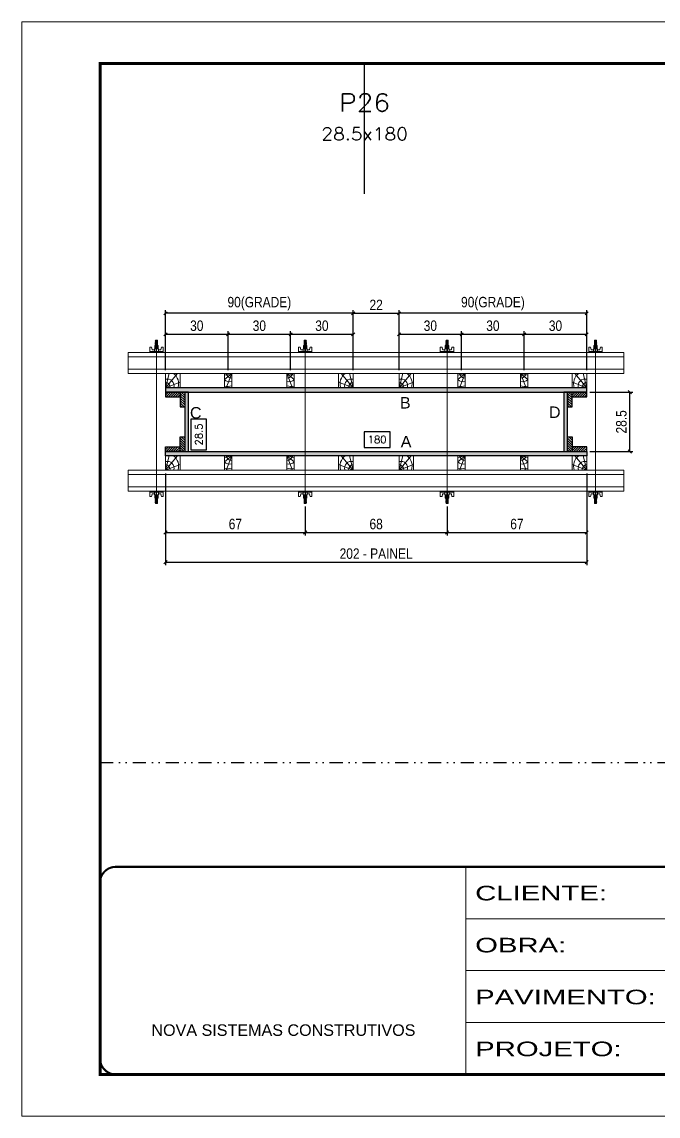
# Model space of a CAD drawing. Extents: x 14400 to 24104, y -21631 to 6985.
# Drawn here: x 16012 to 16622, y -2105 to -1055 of the extents above; entities that cross this region are included whole.
import ezdxf
from ezdxf.enums import TextEntityAlignment as Align

# ---------------------------------------------------------------- set-up
doc = ezdxf.new("R2010")
doc.units = 0
for name, pattern in [('CONTINUO', [0]), ('DASHED', [0.75, 0.5, -0.25]), ('DIVIDE2', [0.625, 0.25, -0.125, 0, -0.125, 0, -0.125]), ('HIDDEN', [0.375, 0.25, -0.125])]:
    doc.linetypes.add(name, pattern=pattern)
for name, color, linetype in [('CHAPA', 1, 'Continuous'), ('COTA', 241, 'Continuous'), ('MEIO_PONT', 93, 'Continuous'), ('Nível', 160, 'Continuous'), ('SARRAFO', 251, 'Continuous'), ('Texto de Titulo', 7, 'Continuous'), ('Texto Qtd Sarr', 242, 'Continuous'), ('TEXTO_GERAL', 7, 'Continuous')]:
    doc.layers.add(name, color=color, linetype=linetype)
for name, color, linetype, lineweight in [('Folhas', 255, 'Continuous', 9), ('Hachura', 251, 'Continuous', 9), ('Madeira', 126, 'Continuous', 18), ('Perfil Metálico', 224, 'Continuous', 18), ('SARRAFO DE PRESSAO', 251, 'DASHED', 9), ('Texto Seção', 7, 'Continuous', 15)]:
    doc.layers.add(name, color=color, linetype=linetype, lineweight=lineweight)
doc.styles.add('ARIAL', font='arial.ttf')
doc.styles.add('COTA TECNICA 2X', font='techl___.ttf', dxfattribs={"height": 10})
doc.styles.add('ROMANS', font='romans.shx')
doc.styles.add('Tecnologia', font='')
doc.styles.get('Tecnologia').set_extended_font_data('Forgotten Futurist')
doc.dimstyles.new('SECAO PILAR', dxfattribs={"dimtxt": 10, "dimasz": 3, "dimexe": 3, "dimexo": 3, "dimgap": 3, "dimtad": 1, "dimdec": 1, "dimlfac": 0.5, "dimzin": 12, "dimdsep": 46, "dimtxsty": 'COTA TECNICA 2X', "dimblk1": 'OBLIQUE', "dimblk2": 'OBLIQUE', "dimsah": 1, "dimcen": 0.9, "dimclrd": 256, "dimclre": 256, "dimclrt": 256, "dimadec": 1, "dimazin": 3, "dimtfac": 1, "dimtdec": 1, "dimtmove": 0, "dimatfit": 3, "dimfxl": 1, "dimtolj": 1, "dimtzin": 12, "dimarcsym": 0})
doc.dimstyles.new('SECÇÃO 2', dxfattribs={"dimtxt": 7, "dimasz": 6, "dimexe": 0.18, "dimexo": 2, "dimgap": -4, "dimtad": 3, "dimdec": 1, "dimlfac": 0.5, "dimzin": 12, "dimdsep": 46, "dimtxsty": 'ROMANS', "dimblk": 'ARCHTICK', "dimcen": 0.09, "dimse1": 1, "dimse2": 1, "dimsd1": 1, "dimsd2": 1, "dimclrd": 180, "dimclre": 5, "dimclrt": 1, "dimadec": 0, "dimazin": 3, "dimtfac": 1, "dimtdec": 1, "dimtofl": 0, "dimtmove": 0, "dimatfit": 3, "dimldrblk": 'ARCHTICK', "dimfxl": 1, "dimtolj": 1, "dimtzin": 0, "dimarcsym": 0})

# ---------------------------------------------------------------- blocks, each defined once
blk = doc.blocks.new('9999999999')
at = {"color": 30, "linetype": 'CONTINUO'}
for p, q in [((98564.6, 34230.2), (98564.6, 34429.4)), ((98564.6, 34379.6), (99584, 34379.6)), ((98564.6, 34329.8), (99488, 34329.8)), ((98564.6, 34280), (99488, 34280))]:
    blk.add_line(p, q, dxfattribs=at)
at = {"color": 30, "linetype": 'CONTINUO', "const_width": 2}
blk.add_lwpolyline([(99584, 34230.2), (99584, 34414.4, 0.414214), (99569, 34429.4), (98229, 34429.4, 0.414214), (98214, 34414.4), (98214, 34245.2, 0.414214), (98229, 34230.2), (99584, 34230.2)], format="xyb", dxfattribs=at)
at = {"layer": 'Folhas'}
blk.add_lwpolyline([(98139, 34190.2), (99624, 34190.2), (99624, 35240.2), (98139, 35240.2)], close=True, dxfattribs=at)
at = {"layer": 'Folhas', "color": 30, "const_width": 3}
blk.add_lwpolyline([(98214, 34230.2), (99584, 34230.2), (99584, 35200.2), (98214, 35200.2)], close=True, dxfattribs=at)
at = {"color": 7, "linetype": 'Continuous', "ltscale": 5, "style": 'ARIAL'}
blk.add_text('NOVA SISTEMAS CONSTRUTIVOS', height=11.059, dxfattribs=at).set_placement((98263.2, 34267.2))
at = {"layer": 'Folhas', "color": 7, "style": 'Tecnologia', "width": 1.5}
for s, p in [('CLIENTE:', (98573.7, 34397.2)), ('OBRA:', (98573.7, 34347.3)), ('PAVIMENTO:', (98573.7, 34297.5)), ('PROJETO:', (98573.7, 34247.7))]:
    blk.add_text(s, height=14, dxfattribs=at).set_placement(p)
blk = doc.blocks.new('*D1637')
at = {"layer": 'COTA', "color": 180, "lineweight": -2, "transparency": 16777216}
for p, q in [((16189.1, -1436.5), (16174.1, -1436.5)), ((16174.1, -1436.5), (16174.1, -1465.8)), ((16189.1, -1465.8), (16189.1, -1436.5)), ((16174.1, -1465.8), (16189.1, -1465.8))]:
    blk.add_line(p, q, dxfattribs=at)
at = {"layer": 'Defpoints', "color": 0, "transparency": 16777216}
for p in [(16189, -1410.6), (16189, -1467.6), (16193.1, -1467.6)]:
    blk.add_point(p, dxfattribs=at)
at = {"layer": 'COTA', "color": 1, "transparency": 16777216, "insert": (16181.6, -1451.2), "char_height": 7, "attachment_point": 5, "rotation": 90, "style": 'ROMANS'}
blk.add_mtext('\\A1;28.5', dxfattribs=at)
blk = doc.blocks.new('_ArchTick')
at = {"color": 0, "linetype": 'ByBlock', "const_width": 0.15}
blk.add_lwpolyline([(-0.5, -0.5), (0.5, 0.5)], dxfattribs=at)
blk = doc.blocks.new('*D1638')
at = {"layer": 'COTA', "color": 180, "lineweight": -2, "transparency": 16777216}
for p, q in [((16365.2, -1448.6), (16340.2, -1448.6)), ((16340.2, -1448.6), (16340.2, -1463.6)), ((16365.2, -1463.6), (16365.2, -1448.6)), ((16340.2, -1463.6), (16365.2, -1463.6))]:
    blk.add_line(p, q, dxfattribs=at)
at = {"layer": 'Defpoints', "color": 0, "transparency": 16777216}
for p in [(16171.7, -1467.6), (16531.7, -1467.6), (16531.7, -1467.6)]:
    blk.add_point(p, dxfattribs=at)
at = {"layer": 'COTA', "color": 1, "transparency": 16777216, "insert": (16352.7, -1456.1), "char_height": 7, "attachment_point": 5, "style": 'ROMANS'}
blk.add_mtext('\\A1;180', dxfattribs=at)
blk = doc.blocks.new('_Oblique')
at = {"color": 0, "linetype": 'ByBlock', "lineweight": -2}
blk.add_line((-0.5, -0.5), (0.5, 0.5), dxfattribs=at)
blk = doc.blocks.new('*D1639')
at = {"layer": 'COTA', "lineweight": -2, "transparency": 16777216}
for p, q in [((16149.7, -1488.5), (16149.7, -1576.7)), ((16553.7, -1488.5), (16553.7, -1576.7)), ((16149.7, -1573.7), (16553.7, -1573.7))]:
    blk.add_line(p, q, dxfattribs=at)
at = {"layer": 'Defpoints', "color": 0, "transparency": 16777216}
for p in [(16149.7, -1485.5), (16553.7, -1485.5), (16553.7, -1573.7)]:
    blk.add_point(p, dxfattribs=at)
at = {"layer": 'COTA', "lineweight": -2, "transparency": 16777216, "xscale": 3, "yscale": 3, "zscale": 3, "rotation": 180}
blk.add_blockref('_Oblique', (16149.7, -1573.7), dxfattribs=at)
at = {"layer": 'COTA', "lineweight": -2, "transparency": 16777216, "xscale": 3, "yscale": 3, "zscale": 3}
blk.add_blockref('_Oblique', (16553.7, -1573.7), dxfattribs=at)
at = {"layer": 'COTA', "transparency": 16777216, "insert": (16351.7, -1565.6), "char_height": 10, "attachment_point": 5, "style": 'COTA TECNICA 2X'}
blk.add_mtext('\\A1;202 - PAINEL', dxfattribs=at)
blk = doc.blocks.new('*D1640')
at = {"layer": 'COTA', "lineweight": -2, "transparency": 16777216}
for p, q in [((16149.7, -1488.6), (16149.7, -1548.3)), ((16283.7, -1520.3), (16283.7, -1548.3)), ((16149.7, -1545.3), (16283.7, -1545.3))]:
    blk.add_line(p, q, dxfattribs=at)
at = {"layer": 'Defpoints', "color": 0, "transparency": 16777216}
for p in [(16149.7, -1485.6), (16283.7, -1517.3), (16283.7, -1545.3)]:
    blk.add_point(p, dxfattribs=at)
at = {"layer": 'COTA', "lineweight": -2, "transparency": 16777216, "xscale": 3, "yscale": 3, "zscale": 3, "rotation": 180}
blk.add_blockref('_Oblique', (16149.7, -1545.3), dxfattribs=at)
at = {"layer": 'COTA', "lineweight": -2, "transparency": 16777216, "xscale": 3, "yscale": 3, "zscale": 3}
blk.add_blockref('_Oblique', (16283.7, -1545.3), dxfattribs=at)
at = {"layer": 'COTA', "transparency": 16777216, "insert": (16216.7, -1537.2), "char_height": 10, "attachment_point": 5, "style": 'COTA TECNICA 2X'}
blk.add_mtext('\\A1;67', dxfattribs=at)
blk = doc.blocks.new('*D1641')
at = {"layer": 'COTA', "lineweight": -2, "transparency": 16777216}
for p, q in [((16553.7, -1488.6), (16553.7, -1548.3)), ((16419.7, -1520.3), (16419.7, -1548.3)), ((16419.7, -1545.3), (16553.7, -1545.3))]:
    blk.add_line(p, q, dxfattribs=at)
at = {"layer": 'Defpoints', "color": 0, "transparency": 16777216}
for p in [(16553.7, -1485.6), (16419.7, -1517.3), (16553.7, -1545.3)]:
    blk.add_point(p, dxfattribs=at)
at = {"layer": 'COTA', "lineweight": -2, "transparency": 16777216, "xscale": 3, "yscale": 3, "zscale": 3, "rotation": 180}
blk.add_blockref('_Oblique', (16419.7, -1545.3), dxfattribs=at)
at = {"layer": 'COTA', "lineweight": -2, "transparency": 16777216, "xscale": 3, "yscale": 3, "zscale": 3}
blk.add_blockref('_Oblique', (16553.7, -1545.3), dxfattribs=at)
at = {"layer": 'COTA', "transparency": 16777216, "insert": (16486.7, -1537.2), "char_height": 10, "attachment_point": 5, "style": 'COTA TECNICA 2X'}
blk.add_mtext('\\A1;67', dxfattribs=at)
blk = doc.blocks.new('C')
at = {"layer": 'Hachura', "color": 0}
for p, q in [((0, 3.22), (0, -3.22)), ((0.45, 3.22), (0, 3.22)), ((0.46, 3.16), (0, 3.16)), ((0.46, 3.05), (0, 3.05)), ((0.46, 2.88), (0, 2.88)), ((0, 2.75), (0, -1.16)), ((0.46, 2.65), (0, 2.65)), ((0.46, 2.23), (0, 2.23)), ((0.46, 1.51), (0, 1.51)), ((0.39, 0.49), (0.17, 0.49)), ((0.45, -3.23), (0.45, 3.22)), ((0.45, 3.22), (2.58, 3.22)), ((1.74, 0.97), (0.45, 0.97)), ((1.45, 0.1), (0.45, 0.1)), ((1.35, 1.94), (1.35, 0.96)), ((2.58, 2.39), (1.47, 2.09)), ((1.74, -0.97), (1.74, 0.97)), ((1.74, 0.97), (1.74, 0.84)), ((1.74, 0.97), (1.74, 0.84)), ((1.74, 0.84), (3.35, 0.84)), ((3.35, 0.45), (1.74, 0.45)), ((2.58, 3.22), (2.58, 2.39)), ((3.32, 0.84), (3.32, -0.84)), ((3.35, 0.84), (3.35, -0.84)), ((3.68, 0.45), (3.35, 0.45)), ((3.84, -0.52), (3.35, 0.45)), ((3.35, 0.06), (3.67, -0.57)), ((3.68, 0.45), (4.16, -0.52)), ((3.72, 0.5), (4.25, -0.57)), ((4.37, -0.55), (3.83, 0.53)), ((4.15, 0.45), (3.93, 0.45)), ((4.42, -0.52), (3.93, 0.45)), ((4.15, 0.45), (4.26, 0.45)), ((4.26, 0.45), (4.74, -0.52)), ((4.3, 0.5), (4.83, -0.57)), ((4.95, -0.55), (4.41, 0.53)), ((4.51, 0.45), (4.84, 0.45)), ((5, -0.52), (4.51, 0.45)), ((4.84, 0.45), (5.32, -0.52)), ((4.88, 0.5), (5.41, -0.57)), ((5.53, -0.55), (4.99, 0.53)), ((5.58, -0.52), (5.09, 0.45)), ((5.42, 0.45), (5.09, 0.45)), ((5.58, -0.52), (5.09, 0.45)), ((5.42, 0.45), (5.74, -0.19)), ((5.46, 0.5), (5.74, -0.07)), ((5.74, 0.19), (5.57, 0.53)), ((5.74, 0.32), (5.68, 0.45)), ((5.68, 0.45), (5.74, 0.45)), ((5.74, 0.45), (5.9, 0.29)), ((5.74, 0.45), (5.74, -0.52)), ((5.9, -0.36), (5.9, 0.29)), ((0.45, 0), (0, 0)), ((0.46, -1.52), (0, -1.52)), ((0.46, -2.23), (0, -2.23)), ((0.46, -2.65), (0, -2.65)), ((0.46, -2.88), (0, -2.88)), ((0.46, -3.05), (0, -3.05)), ((0.46, -3.16), (0, -3.16)), ((0, -3.22), (2.57, -3.22)), ((0.08, -0.48), (0.29, -0.48)), ((0.29, -0.48), (0.4, -0.48)), ((0.45, 0), (0.45, -0.97)), ((0.45, -0.16), (1.45, -0.16)), ((0.45, -0.65), (0.45, -0.32)), ((0.45, -3.23), (0.45, -0.65)), ((0.45, -0.97), (1.74, -0.97)), ((1.35, -1.94), (1.35, -0.97)), ((2.58, -2.39), (1.47, -2.1)), ((3.35, -0.32), (1.74, -0.32)), ((3.35, -0.84), (1.74, -0.84)), ((2.58, -3.23), (2.58, -2.39)), ((3.35, -0.07), (3.58, -0.52)), ((3.35, -0.52), (3.58, -0.52)), ((3.84, -0.52), (4.16, -0.52)), ((4.42, -0.52), (4.74, -0.52)), ((4.63, -0.52), (4.74, -0.52)), ((5, -0.52), (5.32, -0.52)), ((5.58, -0.52), (5.74, -0.52)), ((5.74, -0.52), (5.9, -0.36)), ((5.74, -0.52), (5.74, -0.52))]:
    blk.add_line(p, q, dxfattribs=at)
for centre, radius, start, end in [((1.52, 1.94), 0.161, 104.7436, 180), ((1.44, -0.03), 0.129, 272.695, 87.305), ((3.81, 0.39), 0.143, 25.5688, 154.4312), ((4.39, 0.39), 0.143, 25.5688, 154.4312), ((4.97, 0.39), 0.143, 25.5688, 154.4312), ((5.55, 0.39), 0.143, 25.5688, 154.4312), ((0.17, -0.37), 0.174, 221.744, 317.8592), ((1.52, -1.94), 0.161, 180, 255.2564), ((3.71, -0.4), 0.174, 222.1408, 318.256), ((4.29, -0.4), 0.174, 222.1408, 318.256), ((4.87, -0.4), 0.174, 222.1408, 318.256), ((5.45, -0.4), 0.174, 222.1408, 318.256), ((5.61, -0.4), 0.174, 317.8592, 318.256)]:
    blk.add_arc(centre, radius, start, end, dxfattribs=at)
blk = doc.blocks.new('*D1642')
at = {"layer": 'COTA', "lineweight": -2, "transparency": 16777216}
for p, q in [((16283.7, -1520.3), (16283.7, -1548.3)), ((16419.7, -1520.3), (16419.7, -1548.3)), ((16283.7, -1545.3), (16419.7, -1545.3))]:
    blk.add_line(p, q, dxfattribs=at)
at = {"layer": 'Defpoints', "color": 0, "transparency": 16777216}
for p in [(16283.7, -1517.3), (16419.7, -1517.3), (16419.7, -1545.3)]:
    blk.add_point(p, dxfattribs=at)
at = {"layer": 'COTA', "lineweight": -2, "transparency": 16777216, "xscale": 3, "yscale": 3, "zscale": 3, "rotation": 180}
blk.add_blockref('_Oblique', (16283.7, -1545.3), dxfattribs=at)
at = {"layer": 'COTA', "lineweight": -2, "transparency": 16777216, "xscale": 3, "yscale": 3, "zscale": 3}
blk.add_blockref('_Oblique', (16419.7, -1545.3), dxfattribs=at)
at = {"layer": 'COTA', "transparency": 16777216, "insert": (16351.7, -1537.2), "char_height": 10, "attachment_point": 5, "style": 'COTA TECNICA 2X'}
blk.add_mtext('\\A1;68', dxfattribs=at)
blk = doc.blocks.new('*D1643')
at = {"layer": 'COTA', "lineweight": -2, "transparency": 16777216}
for p, q in [((16373.7, -1389.6), (16373.7, -1352.1)), ((16433.7, -1389.6), (16433.7, -1352.1)), ((16373.7, -1355.1), (16433.7, -1355.1))]:
    blk.add_line(p, q, dxfattribs=at)
at = {"layer": 'Defpoints', "color": 0, "transparency": 16777216}
for p in [(16433.7, -1355.1), (16373.7, -1392.6), (16433.7, -1392.6)]:
    blk.add_point(p, dxfattribs=at)
at = {"layer": 'COTA', "lineweight": -2, "transparency": 16777216, "xscale": 3, "yscale": 3, "zscale": 3, "rotation": 180}
blk.add_blockref('_Oblique', (16373.7, -1355.1), dxfattribs=at)
at = {"layer": 'COTA', "lineweight": -2, "transparency": 16777216, "xscale": 3, "yscale": 3, "zscale": 3}
blk.add_blockref('_Oblique', (16433.7, -1355.1), dxfattribs=at)
at = {"layer": 'COTA', "transparency": 16777216, "insert": (16403.7, -1346.9), "char_height": 10, "attachment_point": 5, "style": 'COTA TECNICA 2X'}
blk.add_mtext('\\A1;30', dxfattribs=at)
blk = doc.blocks.new('*D1644')
at = {"layer": 'COTA', "lineweight": -2, "transparency": 16777216}
for p, q in [((16433.7, -1389.6), (16433.7, -1352.1)), ((16493.7, -1389.6), (16493.7, -1352.1)), ((16433.7, -1355.1), (16493.7, -1355.1))]:
    blk.add_line(p, q, dxfattribs=at)
at = {"layer": 'Defpoints', "color": 0, "transparency": 16777216}
for p in [(16493.7, -1355.1), (16433.7, -1392.6), (16493.7, -1392.6)]:
    blk.add_point(p, dxfattribs=at)
at = {"layer": 'COTA', "lineweight": -2, "transparency": 16777216, "xscale": 3, "yscale": 3, "zscale": 3, "rotation": 180}
blk.add_blockref('_Oblique', (16433.7, -1355.1), dxfattribs=at)
at = {"layer": 'COTA', "lineweight": -2, "transparency": 16777216, "xscale": 3, "yscale": 3, "zscale": 3}
blk.add_blockref('_Oblique', (16493.7, -1355.1), dxfattribs=at)
at = {"layer": 'COTA', "transparency": 16777216, "insert": (16463.7, -1346.9), "char_height": 10, "attachment_point": 5, "style": 'COTA TECNICA 2X'}
blk.add_mtext('\\A1;30', dxfattribs=at)
blk = doc.blocks.new('*D1645')
at = {"layer": 'COTA', "lineweight": -2, "transparency": 16777216}
for p, q in [((16493.7, -1389.6), (16493.7, -1352.1)), ((16553.7, -1389.6), (16553.7, -1352.1)), ((16493.7, -1355.1), (16553.7, -1355.1))]:
    blk.add_line(p, q, dxfattribs=at)
at = {"layer": 'Defpoints', "color": 0, "transparency": 16777216}
for p in [(16553.7, -1355.1), (16493.7, -1392.6), (16553.7, -1392.6)]:
    blk.add_point(p, dxfattribs=at)
at = {"layer": 'COTA', "lineweight": -2, "transparency": 16777216, "xscale": 3, "yscale": 3, "zscale": 3, "rotation": 180}
blk.add_blockref('_Oblique', (16493.7, -1355.1), dxfattribs=at)
at = {"layer": 'COTA', "lineweight": -2, "transparency": 16777216, "xscale": 3, "yscale": 3, "zscale": 3}
blk.add_blockref('_Oblique', (16553.7, -1355.1), dxfattribs=at)
at = {"layer": 'COTA', "transparency": 16777216, "insert": (16523.7, -1346.9), "char_height": 10, "attachment_point": 5, "style": 'COTA TECNICA 2X'}
blk.add_mtext('\\A1;30', dxfattribs=at)
blk = doc.blocks.new('*D1646')
at = {"layer": 'COTA', "lineweight": -2, "transparency": 16777216}
for p, q in [((16373.7, -1389.6), (16373.7, -1331.9)), ((16553.7, -1389.6), (16553.7, -1331.9)), ((16553.7, -1334.9), (16373.7, -1334.9))]:
    blk.add_line(p, q, dxfattribs=at)
at = {"layer": 'Defpoints', "color": 0, "transparency": 16777216}
for p in [(16373.7, -1334.9), (16373.7, -1392.6), (16553.7, -1392.6)]:
    blk.add_point(p, dxfattribs=at)
at = {"layer": 'COTA', "lineweight": -2, "transparency": 16777216, "xscale": 3, "yscale": 3, "zscale": 3, "rotation": 180}
blk.add_blockref('_Oblique', (16373.7, -1334.9), dxfattribs=at)
at = {"layer": 'COTA', "lineweight": -2, "transparency": 16777216, "xscale": 3, "yscale": 3, "zscale": 3}
blk.add_blockref('_Oblique', (16553.7, -1334.9), dxfattribs=at)
at = {"layer": 'COTA', "transparency": 16777216, "insert": (16463.7, -1325.7), "char_height": 10, "attachment_point": 5, "style": 'COTA TECNICA 2X'}
blk.add_mtext('\\A1;90(GRADE)', dxfattribs=at)
blk = doc.blocks.new('*D1647')
at = {"layer": 'COTA', "lineweight": -2, "transparency": 16777216}
for p, q in [((16556.7, -1410.6), (16598, -1410.6)), ((16595, -1467.6), (16595, -1410.6)), ((16556.7, -1467.6), (16598, -1467.6))]:
    blk.add_line(p, q, dxfattribs=at)
at = {"layer": 'Defpoints', "color": 0, "transparency": 16777216}
for p in [(16553.7, -1410.6), (16595, -1410.6), (16553.7, -1467.6)]:
    blk.add_point(p, dxfattribs=at)
at = {"layer": 'COTA', "lineweight": -2, "transparency": 16777216, "xscale": 3, "yscale": 3, "zscale": 3}
for p, rotation in [((16595, -1410.6), 90), ((16595, -1467.6), 270)]:
    blk.add_blockref('_Oblique', p, dxfattribs=dict(at, rotation=rotation))
at = {"layer": 'COTA', "transparency": 16777216, "insert": (16586.9, -1439.1), "char_height": 10, "attachment_point": 5, "rotation": 90, "style": 'COTA TECNICA 2X'}
blk.add_mtext('\\A1;28.5', dxfattribs=at)
blk = doc.blocks.new('PONTALETE')
at = {"layer": 'Madeira'}
for q in [(2.71, 7), (7, 5.76), (7, 1.74)]:
    blk.add_line((0, 0), q, dxfattribs=at)
blk.add_lwpolyline([(0, 0), (7, 0), (7, 7), (0, 7)], close=True, dxfattribs=at)
for centre, radius, start, end in [((2.04, 0.06), 6.23, 37.2818, 109.0913), ((1.09, 0.9), 3.19, 343.603, 109.9847), ((-0.21, -0.78), 3.09, 14.6322, 86.0383)]:
    blk.add_arc(centre, radius, start, end, dxfattribs=at)
blk = doc.blocks.new('MEIO PONTALETE')
at = {"layer": 'Madeira'}
for q in [(2.71, 7), (3.5, 2.88), (3.5, 0.87)]:
    blk.add_line((0, 0), q, dxfattribs=at)
blk.add_lwpolyline([(0, 0), (3.5, 0), (3.5, 7), (0, 7)], close=True, dxfattribs=at)
for centre, radius, start, end in [((2.04, 0.06), 6.23, 76.4499, 109.0913), ((1.09, 0.9), 3.19, 40.9063, 109.9847), ((-0.21, -0.78), 3.09, 14.6322, 86.0383)]:
    blk.add_arc(centre, radius, start, end, dxfattribs=at)
blk = doc.blocks.new('*D1648')
at = {"layer": 'COTA', "lineweight": -2, "transparency": 16777216}
for p, q in [((16149.7, -1389.6), (16149.7, -1352.1)), ((16209.7, -1389.6), (16209.7, -1352.1)), ((16149.7, -1355.1), (16209.7, -1355.1))]:
    blk.add_line(p, q, dxfattribs=at)
at = {"layer": 'Defpoints', "color": 0, "transparency": 16777216}
for p in [(16209.7, -1355.1), (16149.7, -1392.6), (16209.7, -1392.6)]:
    blk.add_point(p, dxfattribs=at)
at = {"layer": 'COTA', "lineweight": -2, "transparency": 16777216, "xscale": 3, "yscale": 3, "zscale": 3, "rotation": 180}
blk.add_blockref('_Oblique', (16149.7, -1355.1), dxfattribs=at)
at = {"layer": 'COTA', "lineweight": -2, "transparency": 16777216, "xscale": 3, "yscale": 3, "zscale": 3}
blk.add_blockref('_Oblique', (16209.7, -1355.1), dxfattribs=at)
at = {"layer": 'COTA', "transparency": 16777216, "insert": (16179.7, -1346.9), "char_height": 10, "attachment_point": 5, "style": 'COTA TECNICA 2X'}
blk.add_mtext('\\A1;30', dxfattribs=at)
blk = doc.blocks.new('*D1649')
at = {"layer": 'COTA', "lineweight": -2, "transparency": 16777216}
for p, q in [((16209.7, -1389.6), (16209.7, -1352.1)), ((16269.7, -1389.6), (16269.7, -1352.1)), ((16209.7, -1355.1), (16269.7, -1355.1))]:
    blk.add_line(p, q, dxfattribs=at)
at = {"layer": 'Defpoints', "color": 0, "transparency": 16777216}
for p in [(16269.7, -1355.1), (16209.7, -1392.6), (16269.7, -1392.6)]:
    blk.add_point(p, dxfattribs=at)
at = {"layer": 'COTA', "lineweight": -2, "transparency": 16777216, "xscale": 3, "yscale": 3, "zscale": 3, "rotation": 180}
blk.add_blockref('_Oblique', (16209.7, -1355.1), dxfattribs=at)
at = {"layer": 'COTA', "lineweight": -2, "transparency": 16777216, "xscale": 3, "yscale": 3, "zscale": 3}
blk.add_blockref('_Oblique', (16269.7, -1355.1), dxfattribs=at)
at = {"layer": 'COTA', "transparency": 16777216, "insert": (16239.7, -1346.9), "char_height": 10, "attachment_point": 5, "style": 'COTA TECNICA 2X'}
blk.add_mtext('\\A1;30', dxfattribs=at)
blk = doc.blocks.new('*D1650')
at = {"layer": 'COTA', "lineweight": -2, "transparency": 16777216}
for p, q in [((16269.7, -1389.6), (16269.7, -1352.1)), ((16329.7, -1389.6), (16329.7, -1352.1)), ((16269.7, -1355.1), (16329.7, -1355.1))]:
    blk.add_line(p, q, dxfattribs=at)
at = {"layer": 'Defpoints', "color": 0, "transparency": 16777216}
for p in [(16329.7, -1355.1), (16269.7, -1392.6), (16329.7, -1392.6)]:
    blk.add_point(p, dxfattribs=at)
at = {"layer": 'COTA', "lineweight": -2, "transparency": 16777216, "xscale": 3, "yscale": 3, "zscale": 3, "rotation": 180}
blk.add_blockref('_Oblique', (16269.7, -1355.1), dxfattribs=at)
at = {"layer": 'COTA', "lineweight": -2, "transparency": 16777216, "xscale": 3, "yscale": 3, "zscale": 3}
blk.add_blockref('_Oblique', (16329.7, -1355.1), dxfattribs=at)
at = {"layer": 'COTA', "transparency": 16777216, "insert": (16299.7, -1346.9), "char_height": 10, "attachment_point": 5, "style": 'COTA TECNICA 2X'}
blk.add_mtext('\\A1;30', dxfattribs=at)
blk = doc.blocks.new('*D1651')
at = {"layer": 'COTA', "lineweight": -2, "transparency": 16777216}
for p, q in [((16149.7, -1389.6), (16149.7, -1331.9)), ((16329.7, -1389.6), (16329.7, -1331.9)), ((16329.7, -1334.9), (16149.7, -1334.9))]:
    blk.add_line(p, q, dxfattribs=at)
at = {"layer": 'Defpoints', "color": 0, "transparency": 16777216}
for p in [(16149.7, -1334.9), (16149.7, -1392.6), (16329.7, -1392.6)]:
    blk.add_point(p, dxfattribs=at)
at = {"layer": 'COTA', "lineweight": -2, "transparency": 16777216, "xscale": 3, "yscale": 3, "zscale": 3, "rotation": 180}
blk.add_blockref('_Oblique', (16149.7, -1334.9), dxfattribs=at)
at = {"layer": 'COTA', "lineweight": -2, "transparency": 16777216, "xscale": 3, "yscale": 3, "zscale": 3}
blk.add_blockref('_Oblique', (16329.7, -1334.9), dxfattribs=at)
at = {"layer": 'COTA', "transparency": 16777216, "insert": (16239.7, -1325.7), "char_height": 10, "attachment_point": 5, "style": 'COTA TECNICA 2X'}
blk.add_mtext('\\A1;90(GRADE)', dxfattribs=at)
blk = doc.blocks.new('*D1652')
at = {"layer": 'COTA', "lineweight": -2, "transparency": 16777216}
for p, q in [((16329.7, -1389.6), (16329.7, -1331.9)), ((16373.7, -1389.6), (16373.7, -1331.9)), ((16329.7, -1334.9), (16373.7, -1334.9))]:
    blk.add_line(p, q, dxfattribs=at)
at = {"layer": 'Defpoints', "color": 0, "transparency": 16777216}
for p in [(16373.7, -1334.9), (16329.7, -1392.6), (16373.7, -1392.6)]:
    blk.add_point(p, dxfattribs=at)
at = {"layer": 'COTA', "lineweight": -2, "transparency": 16777216, "xscale": 3, "yscale": 3, "zscale": 3, "rotation": 180}
blk.add_blockref('_Oblique', (16329.7, -1334.9), dxfattribs=at)
at = {"layer": 'COTA', "lineweight": -2, "transparency": 16777216, "xscale": 3, "yscale": 3, "zscale": 3}
blk.add_blockref('_Oblique', (16373.7, -1334.9), dxfattribs=at)
at = {"layer": 'COTA', "transparency": 16777216, "insert": (16351.7, -1326.9), "char_height": 10, "attachment_point": 5, "style": 'COTA TECNICA 2X'}
blk.add_mtext('\\A1;22', dxfattribs=at)
blk = doc.blocks.new('titulo1')
at = {"layer": 'Defpoints', "color": 252, "linetype": 'HIDDEN', "ltscale": 2}
blk.add_line((0, 0), (0, 125), dxfattribs=at)
at = {"layer": 'Defpoints', "style": 'ROMANS', "oblique": 15}
blk.add_attdef('FOLHA', text='', height=10, dxfattribs=at).set_placement((0, 15.6), align=Align.MIDDLE_CENTER)
at = {"layer": 'Texto Qtd Sarr', "color": 3, "style": 'ROMANS', "oblique": 15}
for tag, height, p in [('TITULO', 17, (0, 71.4)), ('SEÇÃO', 12, (0, 41.5))]:
    blk.add_attdef(tag, text='', height=height, dxfattribs=at).set_placement(p, align=Align.MIDDLE_CENTER)

msp = doc.modelspace()

# ---------------------------------------------------------------- hatches: boundary and pattern name
at = {"layer": 'Hachura'}
h = msp.add_hatch(color=256, dxfattribs=at)
h.dxf.hatch_style = 1
h.paths.add_polyline_path([(16553.68, -1410.56), (16553.68, -1406.56), (16149.68, -1406.56), (16149.68, -1410.56)])
h = msp.add_hatch(dxfattribs=at)
h.set_pattern_fill('ANSI31', color=256, scale=0.5, angle=180, style=0)
h.set_pattern_definition([(225, (7025.7295, -24339.967), (1.12253202, -1.12253202), [])])
h.paths.add_polyline_path([(16163.68, -1410.56), (16163.68, -1414.96), (16149.68, -1414.96), (16149.68, -1410.56)])
h = msp.add_hatch(dxfattribs=at)
h.set_pattern_fill('ANSI31', color=256, scale=0.5, angle=270, style=0)
h.set_pattern_definition([(315, (39059.4895, -10913.5106), (1.12253202, 1.12253202), [])])
h.paths.add_polyline_path([(16168.08, -1424.56), (16163.68, -1424.56), (16163.68, -1410.56), (16168.08, -1410.56)])
h = msp.add_hatch(color=256, dxfattribs=at)
h.dxf.hatch_style = 1
h.paths.add_polyline_path([(16168.08, -1467.56), (16171.68, -1467.56), (16171.68, -1410.56), (16168.08, -1410.56)])
h = msp.add_hatch(color=256, dxfattribs=at)
h.dxf.hatch_style = 1
h.paths.add_polyline_path([(16531.68, -1467.56), (16535.28, -1467.56), (16535.28, -1410.56), (16531.68, -1410.56)])
h = msp.add_hatch(dxfattribs=at)
h.set_pattern_fill('ANSI31', color=256, scale=0.5, angle=270, style=0)
h.set_pattern_definition([(315, (39431.0895, -10913.5106), (1.12253202, 1.12253202), [])])
h.paths.add_polyline_path([(16539.68, -1424.56), (16535.28, -1424.56), (16535.28, -1410.56), (16539.68, -1410.56)])
h = msp.add_hatch(dxfattribs=at)
h.set_pattern_fill('ANSI31', color=256, scale=0.5, angle=180, style=0)
h.set_pattern_definition([(225, (7415.7295, -24339.967), (1.12253202, -1.12253202), [])])
h.paths.add_polyline_path([(16553.68, -1410.56), (16553.68, -1414.96), (16539.68, -1414.96), (16539.68, -1410.56)])
h = msp.add_hatch(dxfattribs=at)
h.set_pattern_fill('ANSI31', color=256, scale=0.5, angle=270, style=0)
h.set_pattern_definition([(315, (39059.4895, -10920.5106), (1.12253202, 1.12253202), [])])
h.paths.add_polyline_path([(16168.08, -1453.56), (16163.68, -1453.56), (16163.68, -1467.56), (16168.08, -1467.56)])
h = msp.add_hatch(dxfattribs=at)
h.set_pattern_fill('ANSI31', color=256, scale=0.5, angle=270, style=0)
h.set_pattern_definition([(315, (39431.0895, -10920.5106), (1.12253202, 1.12253202), [])])
h.paths.add_polyline_path([(16539.68, -1453.56), (16535.28, -1453.56), (16535.28, -1467.56), (16539.68, -1467.56)])
h = msp.add_hatch(dxfattribs=at)
h.set_pattern_fill('ANSI31', color=256, scale=0.5, angle=180, style=0)
h.set_pattern_definition([(225, (7025.7295, -24358.967), (1.12253202, -1.12253202), [])])
h.paths.add_polyline_path([(16163.68, -1467.56), (16163.68, -1463.16), (16149.68, -1463.16), (16149.68, -1467.56)])
h = msp.add_hatch(color=256, dxfattribs=at)
h.dxf.hatch_style = 1
h.paths.add_polyline_path([(16553.68, -1467.56), (16553.68, -1471.56), (16149.68, -1471.56), (16149.68, -1467.56)])
h = msp.add_hatch(dxfattribs=at)
h.set_pattern_fill('ANSI31', color=256, scale=0.5, angle=180, style=0)
h.set_pattern_definition([(225, (7050.7295, -24358.967), (1.12253202, -1.12253202), [])])
h.paths.add_polyline_path([(16539.68, -1467.56), (16539.68, -1463.16), (16553.68, -1463.16), (16553.68, -1467.56)])

# ---------------------------------------------------------------- linework, layer by layer
at = {"layer": 'CHAPA'}
for points in [[(16553.68, -1410.56), (16553.68, -1406.56), (16149.68, -1406.56), (16149.68, -1410.56)], [(16531.68, -1467.56), (16535.28, -1467.56), (16535.28, -1410.56), (16531.68, -1410.56)], [(16553.68, -1467.56), (16553.68, -1471.56), (16149.68, -1471.56), (16149.68, -1467.56)]]:
    msp.add_lwpolyline(points, close=True, dxfattribs=at)
msp.add_lwpolyline([(16168.08, -1467.56), (16171.68, -1467.56), (16171.68, -1410.56), (16168.08, -1410.56), (16168.08, -1467.56)], dxfattribs=at)
at = {"layer": 'Hachura'}
for p, q in [((16140.99, -1516.33), (16140.99, -1365.59)), ((16283.68, -1516.33), (16283.68, -1365.59)), ((16419.68, -1516.33), (16419.68, -1365.59)), ((16562.07, -1516.33), (16562.07, -1365.59))]:
    msp.add_line(p, q, dxfattribs=at)
at = {"layer": 'Madeira'}
for points in [[(16149.68, -1406.56), (16149.68, -1392.56), (16329.68, -1392.56), (16329.68, -1406.56)], [(16373.68, -1406.56), (16373.68, -1392.56), (16553.68, -1392.56), (16553.68, -1406.56)], [(16149.68, -1485.56), (16149.68, -1471.56), (16329.68, -1471.56), (16329.68, -1485.56)], [(16373.68, -1485.56), (16373.68, -1471.56), (16553.68, -1471.56), (16553.68, -1485.56)]]:
    msp.add_lwpolyline(points, close=True, dxfattribs=at)
at = {"layer": 'Nível', "color": 4, "linetype": 'DIVIDE2', "ltscale": 50}
msp.add_line((16086.97, -1766.02), (17456.97, -1766.02), dxfattribs=at)
at = {"layer": 'Perfil Metálico'}
for p, q in [((16589.4, -1376.62), (16113.96, -1376.62)), ((16589.4, -1388.62), (16113.96, -1388.62)), ((16589.4, -1489.56), (16113.96, -1489.56)), ((16589.4, -1501.56), (16113.96, -1501.56))]:
    msp.add_line(p, q, dxfattribs=at)
for points in [[(16589.4, -1392.56), (16589.4, -1372.56), (16113.96, -1372.62), (16113.96, -1392.62)], [(16113.96, -1485.56), (16113.96, -1505.56), (16589.4, -1505.5), (16589.4, -1485.5)]]:
    msp.add_lwpolyline(points, close=True, dxfattribs=at)
at = {"layer": 'SARRAFO'}
for points in [[(16163.68, -1410.56), (16149.68, -1410.56), (16149.68, -1414.96), (16163.68, -1414.96)], [(16168.08, -1410.56), (16163.68, -1410.56), (16163.68, -1424.56), (16168.08, -1424.56)], [(16539.68, -1414.96), (16553.68, -1414.96), (16553.68, -1410.56), (16539.68, -1410.56)], [(16168.08, -1467.56), (16163.68, -1467.56), (16163.68, -1453.56), (16168.08, -1453.56)], [(16163.68, -1467.56), (16149.68, -1467.56), (16149.68, -1463.16), (16163.68, -1463.16)], [(16539.68, -1467.56), (16553.68, -1467.56), (16553.68, -1463.16), (16539.68, -1463.16)]]:
    msp.add_lwpolyline(points, dxfattribs=at)
for points in [[(16535.28, -1410.56), (16535.28, -1424.56), (16539.68, -1424.56), (16539.68, -1410.56)], [(16535.28, -1467.56), (16535.28, -1453.56), (16539.68, -1453.56), (16539.68, -1467.56)]]:
    msp.add_lwpolyline(points, close=True, dxfattribs=at)

# ---------------------------------------------------------------- block references
at = {"layer": 'Hachura', "linetype": 'Continuous', "yscale": 2, "zscale": 2}
for p, xscale, rotation in [((16141, -1372.59), -2, 270), ((16283.67, -1372.59), 2, 90.00000000000001), ((16419.67, -1372.59), 2, 90.00000000000001), ((16562.06, -1372.59), 2, 90.00000000000001), ((16140.99, -1505.53), 2, 270), ((16283.68, -1505.53), -2, 90), ((16419.68, -1505.53), -2, 90), ((16562.07, -1505.53), -2, 90)]:
    msp.add_blockref('C', p, dxfattribs=dict(at, xscale=xscale, rotation=rotation))
at = {"layer": 'MEIO_PONT'}
for name, p, xscale, yscale, zscale, rotation in [('PONTALETE', (16149.68, -1406.56), -2, 2, 2, 270), ('MEIO PONTALETE', (16213.18, -1392.56), 1.999999997962732, 1.999999997962732, 1.999999997962732, 180), ('MEIO PONTALETE', (16266.18, -1392.56), -1.999999997962732, 1.999999997962732, 1.999999997962732, 180), ('PONTALETE', (16329.68, -1406.56), 2, 2, 2, 89.99999999999997), ('PONTALETE', (16373.68, -1406.56), -2, 2, 2, 270), ('MEIO PONTALETE', (16437.18, -1392.56), 1.999999997962732, 1.999999997962732, 1.999999997962732, 180), ('MEIO PONTALETE', (16490.18, -1392.56), -1.999999997962732, 1.999999997962732, 1.999999997962732, 180), ('PONTALETE', (16553.68, -1406.56), 2, 2, 2, 89.99999999999997), ('PONTALETE', (16149.68, -1485.56), -2, 2, 2, 270), ('MEIO PONTALETE', (16213.18, -1471.56), 1.999999997962732, 1.999999997962732, 1.999999997962732, 180), ('MEIO PONTALETE', (16266.18, -1471.56), -1.999999997962732, 1.999999997962732, 1.999999997962732, 180), ('PONTALETE', (16329.68, -1485.56), 2, 2, 2, 89.99999999999997), ('PONTALETE', (16373.68, -1485.56), -2, 2, 2, 270), ('MEIO PONTALETE', (16437.18, -1471.56), 1.999999997962732, 1.999999997962732, 1.999999997962732, 180), ('MEIO PONTALETE', (16490.18, -1471.56), -1.999999997962732, 1.999999997962732, 1.999999997962732, 180), ('PONTALETE', (16553.68, -1485.56), 2, 2, 2, 89.99999999999997)]:
    msp.add_blockref(name, p, dxfattribs=dict(at, xscale=xscale, yscale=yscale, zscale=zscale, rotation=rotation))
at = {"layer": 'SARRAFO DE PRESSAO', "color": 6, "linetype": 'ByBlock'}
msp.add_blockref('9999999999', (-82127.01, -36295.5), dxfattribs=at)
at = {"layer": 'Texto Seção'}
ref = msp.add_blockref('titulo1', (16340.68, -1220.3), dxfattribs=at)
ref.add_attrib('TITULO', 'P26', dxfattribs={"layer": 'Texto de Titulo', "color": 7, "height": 17, "style": 'ROMANS', "width": 1.1}).set_placement((16340.68, -1132.8), align=Align.MIDDLE_CENTER)
ref.add_attrib('SEÇÃO', '28.5x180', dxfattribs={"layer": 'Texto de Titulo', "color": 7, "height": 12, "style": 'ROMANS', "width": 1.1}).set_placement((16340.68, -1162.8), align=Align.MIDDLE_CENTER)

# ---------------------------------------------------------------- texts
at = {"layer": 'TEXTO_GERAL', "style": 'ARIAL'}
for s, p in [('B', (16379.67, -1420.81)), ('C', (16178.7, -1430.41)), ('D', (16523.04, -1429.84)), ('A', (16380.42, -1458.04))]:
    msp.add_text(s, height=11, dxfattribs=at).set_placement(p, align=Align.MIDDLE_CENTER)

# ---------------------------------------------------------------- dimensions: what is measured, and where the dimension line sits
at = {"layer": 'COTA'}
for base, p1, p2, text, picture, middle in [((16149.66, -1334.92), (16329.66, -1392.56), (16149.66, -1392.56), '<>(GRADE)', '*D1651', (16239.66, -1325.7)), ((16373.68, -1334.92), (16553.68, -1392.56), (16373.68, -1392.56), '<>(GRADE)', '*D1646', (16463.68, -1325.7)), ((16553.68, -1573.72), (16149.68, -1485.55), (16553.68, -1485.51), '<> - PAINEL', '*D1639', (16351.68, -1565.62))]:
    dim = msp.add_linear_dim(base=base, p1=p1, p2=p2, text=text, dimstyle='SECAO PILAR', dxfattribs=at)
    dim.commit()
    dim.dimension.update_dxf_attribs({"geometry": picture, "text_midpoint": middle})
for base, p1, p2, picture, middle in [((16373.68, -1334.92), (16329.68, -1392.59), (16373.68, -1392.59), '*D1652', (16351.68, -1326.92)), ((16209.66, -1355.12), (16149.66, -1392.56), (16209.66, -1392.56), '*D1648', (16179.66, -1346.9)), ((16269.66, -1355.12), (16209.66, -1392.56), (16269.66, -1392.56), '*D1649', (16239.66, -1346.9)), ((16329.66, -1355.12), (16269.66, -1392.56), (16329.66, -1392.56), '*D1650', (16299.66, -1346.9)), ((16433.68, -1355.12), (16373.68, -1392.56), (16433.68, -1392.56), '*D1643', (16403.68, -1346.9)), ((16493.68, -1355.12), (16433.68, -1392.56), (16493.68, -1392.56), '*D1644', (16463.68, -1346.9)), ((16553.68, -1355.12), (16493.68, -1392.56), (16553.68, -1392.56), '*D1645', (16523.68, -1346.9)), ((16283.75, -1545.3), (16149.68, -1485.56), (16283.75, -1517.33), '*D1640', (16216.72, -1537.19)), ((16553.68, -1545.3), (16419.75, -1517.33), (16553.68, -1485.56), '*D1641', (16486.72, -1537.19)), ((16419.75, -1545.3), (16283.75, -1517.33), (16419.75, -1517.33), '*D1642', (16351.75, -1537.17))]:
    dim = msp.add_linear_dim(base=base, p1=p1, p2=p2, dimstyle='SECAO PILAR', dxfattribs=at)
    dim.commit()
    dim.dimension.update_dxf_attribs({"geometry": picture, "text_midpoint": middle})
dim = msp.add_linear_dim(base=(16193.1, -1467.56), p1=(16189, -1410.56), p2=(16189, -1467.56), angle=270, dimstyle='SECÇÃO 2', dxfattribs=at)
dim.commit()
dim.dimension.update_dxf_attribs({"geometry": '*D1637', "text_midpoint": (16193.1, -1451.17), "dimtype": 160})
dim = msp.add_linear_dim(base=(16594.98, -1410.56), p1=(16553.68, -1467.56), p2=(16553.68, -1410.56), angle=90, dimstyle='SECAO PILAR', dxfattribs=at)
dim.commit()
dim.dimension.update_dxf_attribs({"geometry": '*D1647', "text_midpoint": (16586.85, -1439.06)})
dim = msp.add_linear_dim(base=(16531.68, -1467.56), p1=(16171.68, -1467.56), p2=(16531.68, -1467.56), dimstyle='SECÇÃO 2', dxfattribs=at)
dim.commit()
dim.dimension.update_dxf_attribs({"geometry": '*D1638', "text_midpoint": (16352.68, -1467.56), "dimtype": 160})

doc.saveas('drawing.dxf')
